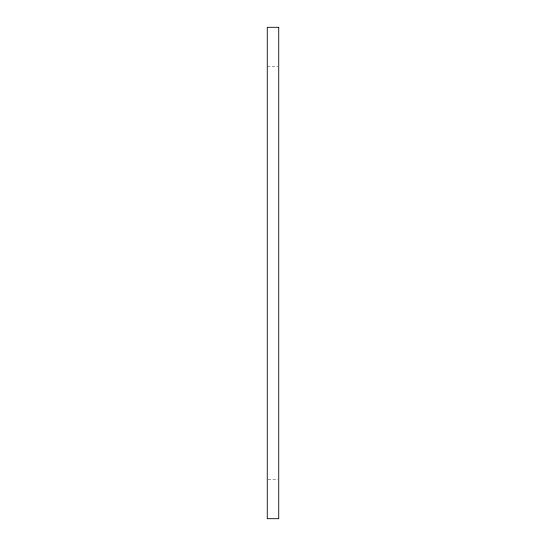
<?xml version="1.0" encoding="UTF-8"?>
<svg xmlns="http://www.w3.org/2000/svg" width="546" height="546" viewBox="0 0 546 546"><rect width="100%" height="100%" fill="white"/><g stroke="black" fill="none" stroke-linecap="round" stroke-linejoin="round"><path stroke-width="0.41" stroke-dasharray="2.73 2.05" d="M267.267 66.612L277.914 66.612M268.086 479.388L277.914 479.388"/><path stroke-width="0.82" d="M278.733 27.3L267.267 27.3L267.267 518.7L278.733 518.7L278.733 27.3"/></g></svg>
